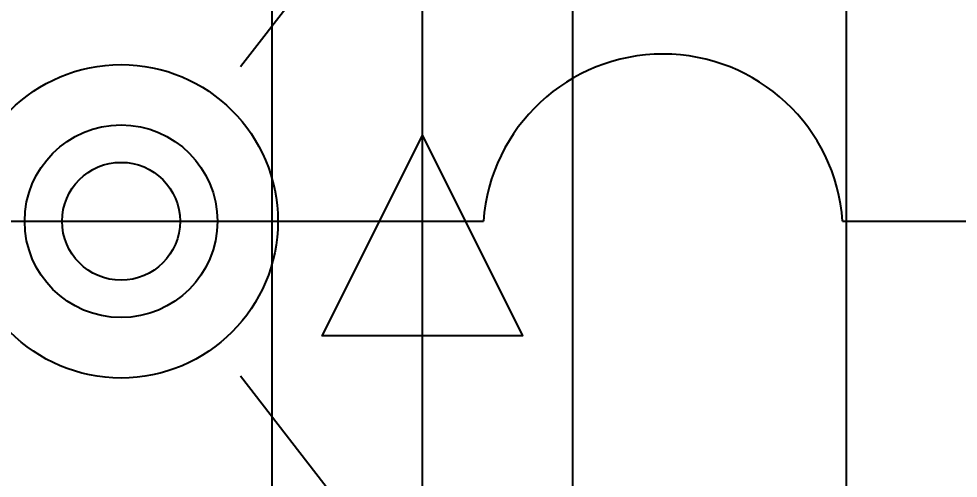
# Model space of a CAD drawing. Header units: millimetres. Extents: x -1292 to 2253, y 326 to 453.
# Drawn here: x 2098.7011 to 2098.9353, y 345.0241 to 345.1387 of the extents above; entities that cross this region are included whole.
import ezdxf
from ezdxf.enums import TextEntityAlignment as Align

# ---------------------------------------------------------------- set-up
doc = ezdxf.new("R2010")
doc.units = ezdxf.units.MM
doc.header["$LTSCALE"] = 0.5
doc.linetypes.add('HIDDENX2', pattern=[0.75, 0.5, -0.25])
for name, color, linetype in [('-HIDRO', 8, 'Continuous'), ('Eixo', 4, 'HIDDENX2'), ('Esgoto', 5, 'ByLayer'), ('TEXTO', 7, 'Continuous'), ('VISTA1', 1, 'Continuous')]:
    doc.layers.add(name, color=color, linetype=linetype)

msp = doc.modelspace()

# ---------------------------------------------------------------- linework, layer by layer
at = {"layer": '-HIDRO'}
for p, q in [((2098.75641, 345.12677), (2098.88028, 345.28707)), ((2098.75641, 345.04959), (2098.88028, 344.88929))]:
    msp.add_line(p, q, dxfattribs=at)
msp.add_lwpolyline([(2098.54578, 345.13759), (2098.54578, 345.29611, -0.414214), (2098.56386, 345.31419), (2098.88932, 345.31419, -0.414214), (2098.9074, 345.29611), (2098.9074, 344.88025, -0.414214), (2098.88932, 344.86217), (2098.56386, 344.86217, -0.414214), (2098.54578, 344.88025), (2098.54578, 345.13759)], format="xyb", dxfattribs=at)
for radius in [0.03911, 0.02403, 0.01471]:
    msp.add_circle((2098.72659, 345.08818), radius, dxfattribs=at)
at = {"layer": 'Eixo'}
msp.add_line((2098.80173, 344.93086), (2098.80173, 345.23835), dxfattribs=at)
at = {"layer": 'Esgoto', "color": 3}
for points in [[(2098.76423, 344.93086, 0), (2098.76423, 345.23835, 0)], [(2098.83923, 344.93086, 0), (2098.83923, 345.23835, 0)], [(2098.80173, 345.0596, 0), (2098.80173, 345.0596, 0), (2098.77673, 345.0596, 0), (2098.80173, 345.1096, 0), (2098.82673, 345.0596, 0), (2098.80173, 345.0596, 0)]]:
    msp.add_polyline3d(points, dxfattribs=at)
at = {"layer": 'VISTA1'}
for p, q in [((2098.68884, 345.08818), (2098.81695, 345.08818)), ((2098.90653, 345.08818), (2099.00188, 345.08818))]:
    msp.add_line(p, q, dxfattribs=at)
msp.add_arc((2098.86174, 345.08501), 0.0449, 4.0485, 175.9515, dxfattribs=at)

# ---------------------------------------------------------------- texts
at = {"layer": 'TEXTO'}
msp.add_text('ØDN 50', height=0.1, rotation=315, dxfattribs=at).set_placement((2099.10883, 345.22987), align=Align.MIDDLE_CENTER)

doc.saveas('drawing.dxf')
